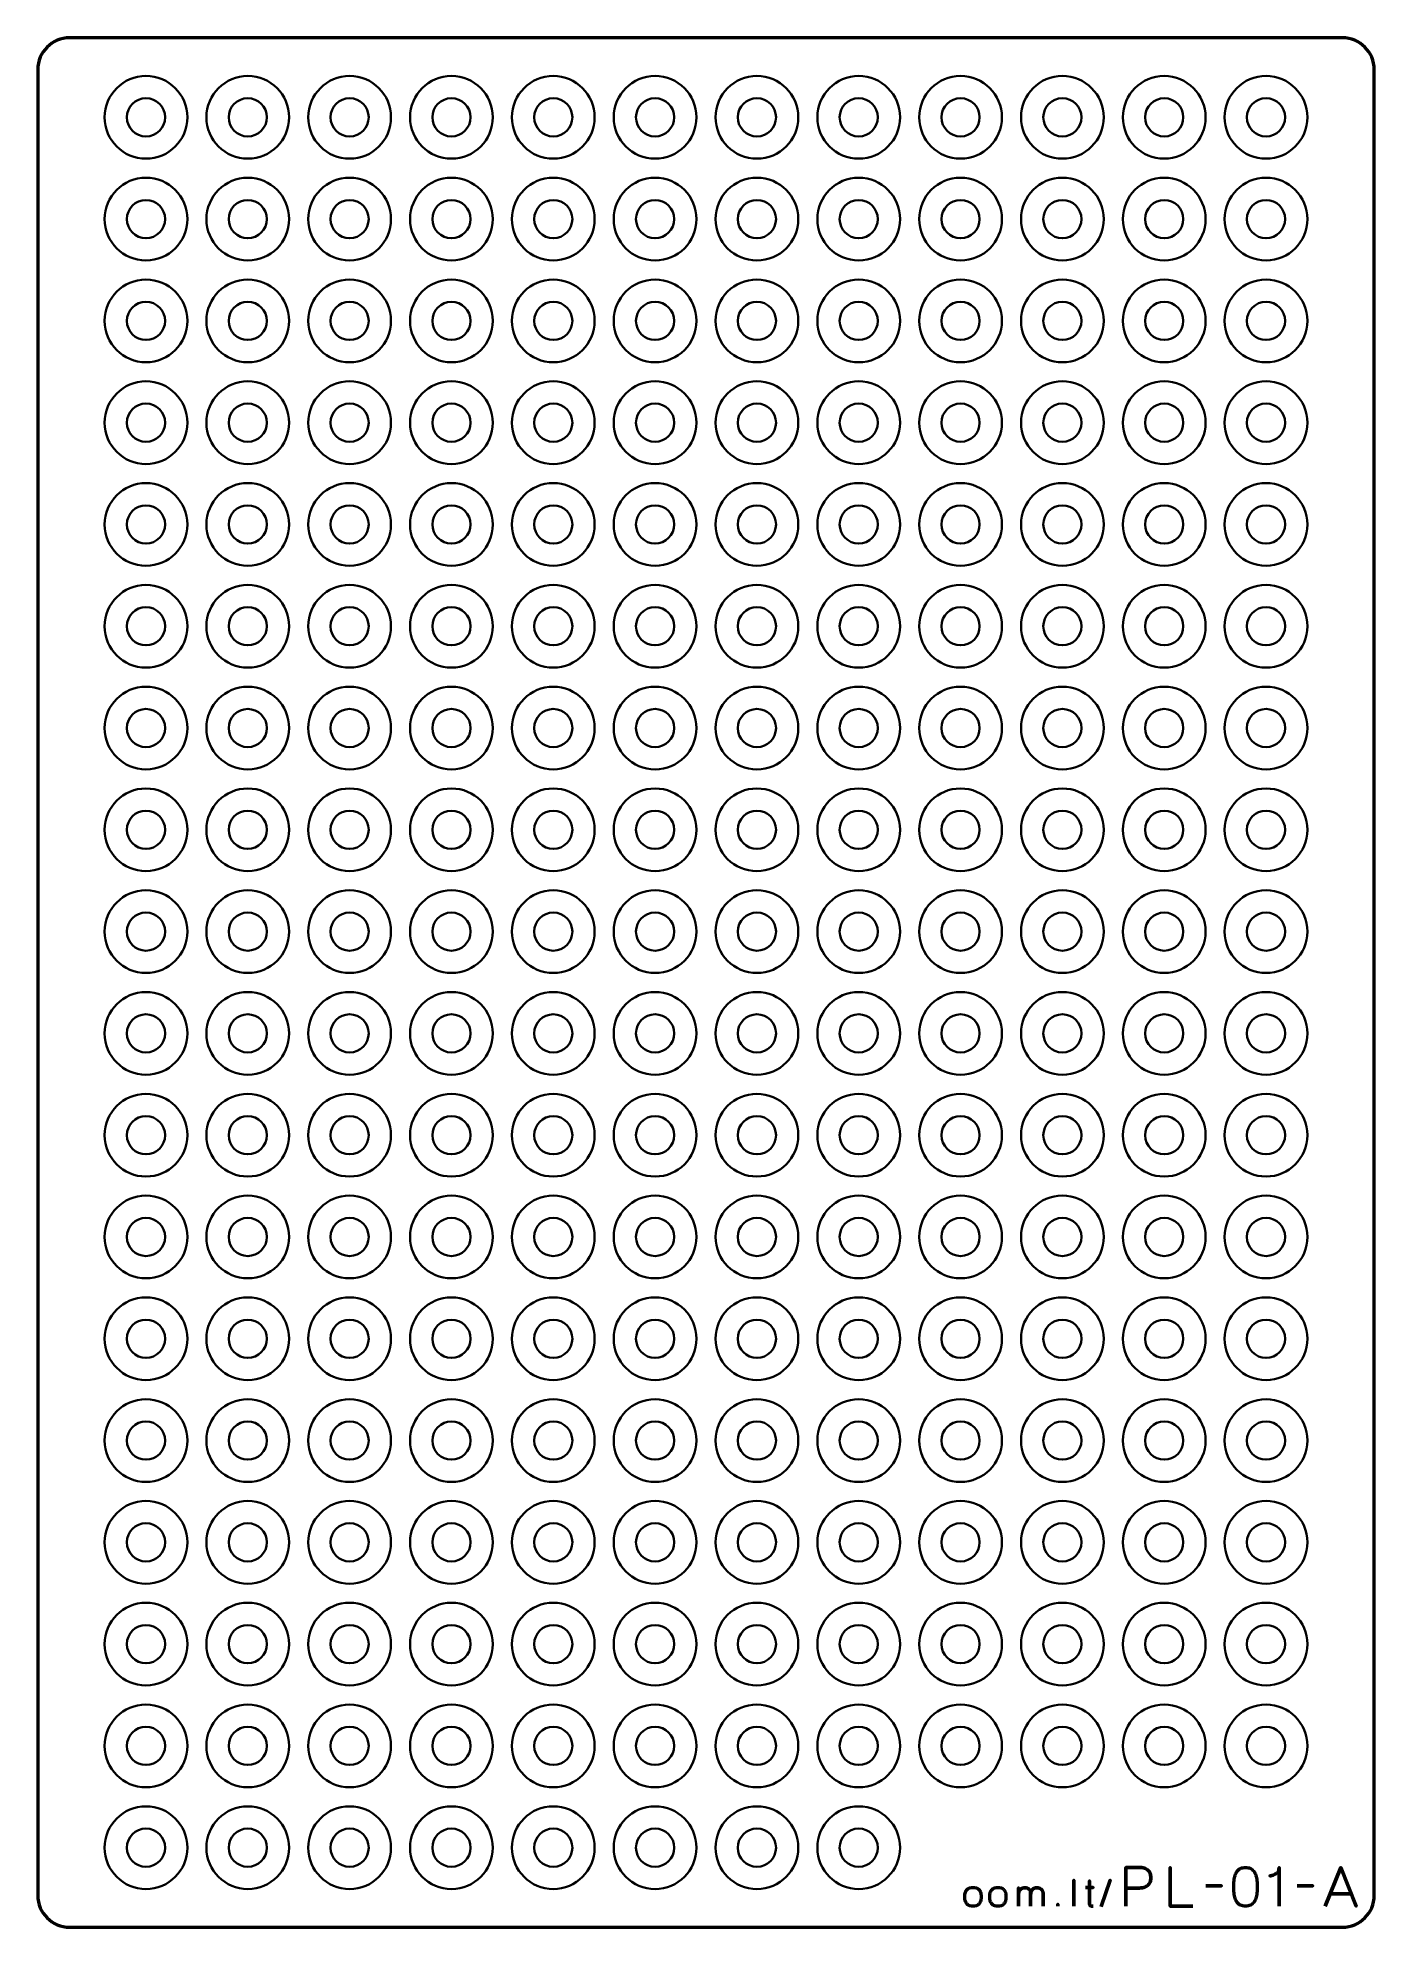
# Model space of a CAD drawing. Header units: centimetres. Extents: x -21 to 0, y -29.7 to 0.
import ezdxf

# ---------------------------------------------------------------- set-up
doc = ezdxf.new("R2010")
doc.units = ezdxf.units.CM
doc.header["$MEASUREMENT"] = 0
doc.layers.add('Layer 1', color=7, linetype='Continuous')

msp = doc.modelspace()

# ---------------------------------------------------------------- linework, layer by layer
at = {"layer": 'Layer 1', "color": 114, "lineweight": 35}
for centre in [(-19.3, -1.25), (-17.7, -1.25), (-16.1, -1.25), (-14.5, -1.25), (-12.9, -1.25), (-11.3, -1.25), (-9.7, -1.25), (-8.1, -1.25), (-6.5, -1.25), (-4.9, -1.25), (-3.3, -1.25), (-1.7, -1.25), (-19.3, -2.85), (-17.7, -2.85), (-16.1, -2.85), (-14.5, -2.85), (-12.9, -2.85), (-11.3, -2.85), (-9.7, -2.85), (-8.1, -2.85), (-6.5, -2.85), (-4.9, -2.85), (-3.3, -2.85), (-1.7, -2.85), (-19.3, -4.45), (-17.7, -4.45), (-16.1, -4.45), (-14.5, -4.45), (-12.9, -4.45), (-11.3, -4.45), (-9.7, -4.45), (-8.1, -4.45), (-6.5, -4.45), (-4.9, -4.45), (-3.3, -4.45), (-1.7, -4.45), (-19.3, -6.05), (-17.7, -6.05), (-16.1, -6.05), (-14.5, -6.05), (-12.9, -6.05), (-11.3, -6.05), (-9.7, -6.05), (-8.1, -6.05), (-6.5, -6.05), (-4.9, -6.05), (-3.3, -6.05), (-1.7, -6.05), (-19.3, -7.65), (-17.7, -7.65), (-16.1, -7.65), (-14.5, -7.65), (-12.9, -7.65), (-11.3, -7.65), (-9.7, -7.65), (-8.1, -7.65), (-6.5, -7.65), (-4.9, -7.65), (-3.3, -7.65), (-1.7, -7.65), (-19.3, -9.25), (-17.7, -9.25), (-16.1, -9.25), (-14.5, -9.25), (-12.9, -9.25), (-11.3, -9.25), (-9.7, -9.25), (-8.1, -9.25), (-6.5, -9.25), (-4.9, -9.25), (-3.3, -9.25), (-1.7, -9.25), (-19.3, -10.85), (-17.7, -10.85), (-16.1, -10.85), (-14.5, -10.85), (-12.9, -10.85), (-11.3, -10.85), (-9.7, -10.85), (-8.1, -10.85), (-6.5, -10.85), (-4.9, -10.85), (-3.3, -10.85), (-1.7, -10.85), (-19.3, -12.45), (-17.7, -12.45), (-16.1, -12.45), (-14.5, -12.45), (-12.9, -12.45), (-11.3, -12.45), (-9.7, -12.45), (-8.1, -12.45), (-6.5, -12.45), (-4.9, -12.45), (-3.3, -12.45), (-1.7, -12.45), (-19.3, -14.05), (-17.7, -14.05), (-16.1, -14.05), (-14.5, -14.05), (-12.9, -14.05), (-11.3, -14.05), (-9.7, -14.05), (-8.1, -14.05), (-6.5, -14.05), (-4.9, -14.05), (-3.3, -14.05), (-1.7, -14.05), (-19.3, -15.65), (-17.7, -15.65), (-16.1, -15.65), (-14.5, -15.65), (-12.9, -15.65), (-11.3, -15.65), (-9.7, -15.65), (-8.1, -15.65), (-6.5, -15.65), (-4.9, -15.65), (-3.3, -15.65), (-1.7, -15.65), (-19.3, -17.25), (-17.7, -17.25), (-16.1, -17.25), (-14.5, -17.25), (-12.9, -17.25), (-11.3, -17.25), (-9.7, -17.25), (-8.1, -17.25), (-6.5, -17.25), (-4.9, -17.25), (-3.3, -17.25), (-1.7, -17.25), (-19.3, -18.85), (-17.7, -18.85), (-16.1, -18.85), (-14.5, -18.85), (-12.9, -18.85), (-11.3, -18.85), (-9.7, -18.85), (-8.1, -18.85), (-6.5, -18.85), (-4.9, -18.85), (-3.3, -18.85), (-1.7, -18.85), (-19.3, -20.45), (-17.7, -20.45), (-16.1, -20.45), (-14.5, -20.45), (-12.9, -20.45), (-11.3, -20.45), (-9.7, -20.45), (-8.1, -20.45), (-6.5, -20.45), (-4.9, -20.45), (-3.3, -20.45), (-1.7, -20.45), (-19.3, -22.05), (-17.7, -22.05), (-16.1, -22.05), (-14.5, -22.05), (-12.9, -22.05), (-11.3, -22.05), (-9.7, -22.05), (-8.1, -22.05), (-6.5, -22.05), (-4.9, -22.05), (-3.3, -22.05), (-1.7, -22.05), (-19.3, -23.65), (-17.7, -23.65), (-16.1, -23.65), (-14.5, -23.65), (-12.9, -23.65), (-11.3, -23.65), (-9.7, -23.65), (-8.1, -23.65), (-6.5, -23.65), (-4.9, -23.65), (-3.3, -23.65), (-1.7, -23.65), (-19.3, -25.25), (-17.7, -25.25), (-16.1, -25.25), (-14.5, -25.25), (-12.9, -25.25), (-11.3, -25.25), (-9.7, -25.25), (-8.1, -25.25), (-6.5, -25.25), (-4.9, -25.25), (-3.3, -25.25), (-1.7, -25.25), (-19.3, -26.85), (-17.7, -26.85), (-16.1, -26.85), (-14.5, -26.85), (-12.9, -26.85), (-11.3, -26.85), (-9.7, -26.85), (-8.1, -26.85), (-6.5, -26.85), (-4.9, -26.85), (-3.3, -26.85), (-1.7, -26.85), (-19.3, -28.45), (-17.7, -28.45), (-16.1, -28.45), (-14.5, -28.45), (-12.9, -28.45), (-11.3, -28.45), (-9.7, -28.45), (-8.1, -28.45)]:
    msp.add_ellipse(centre, major_axis=(0, 0.65), ratio=1, dxfattribs=at)
at = {"layer": 'Layer 1', "color": 250, "lineweight": 35}
for centre in [(-19.3, -1.25), (-17.7, -1.25), (-16.1, -1.25), (-14.5, -1.25), (-12.9, -1.25), (-11.3, -1.25), (-9.7, -1.25), (-8.1, -1.25), (-6.5, -1.25), (-4.9, -1.25), (-3.3, -1.25), (-1.7, -1.25), (-19.3, -2.85), (-17.7, -2.85), (-16.1, -2.85), (-14.5, -2.85), (-12.9, -2.85), (-11.3, -2.85), (-9.7, -2.85), (-8.1, -2.85), (-6.5, -2.85), (-4.9, -2.85), (-3.3, -2.85), (-1.7, -2.85), (-19.3, -4.45), (-17.7, -4.45), (-16.1, -4.45), (-14.5, -4.45), (-12.9, -4.45), (-11.3, -4.45), (-9.7, -4.45), (-8.1, -4.45), (-6.5, -4.45), (-4.9, -4.45), (-3.3, -4.45), (-1.7, -4.45), (-19.3, -6.05), (-17.7, -6.05), (-16.1, -6.05), (-14.5, -6.05), (-12.9, -6.05), (-11.3, -6.05), (-9.7, -6.05), (-8.1, -6.05), (-6.5, -6.05), (-4.9, -6.05), (-3.3, -6.05), (-1.7, -6.05), (-19.3, -7.65), (-17.7, -7.65), (-16.1, -7.65), (-14.5, -7.65), (-12.9, -7.65), (-11.3, -7.65), (-9.7, -7.65), (-8.1, -7.65), (-6.5, -7.65), (-4.9, -7.65), (-3.3, -7.65), (-1.7, -7.65), (-19.3, -9.25), (-17.7, -9.25), (-16.1, -9.25), (-14.5, -9.25), (-12.9, -9.25), (-11.3, -9.25), (-9.7, -9.25), (-8.1, -9.25), (-6.5, -9.25), (-4.9, -9.25), (-3.3, -9.25), (-1.7, -9.25), (-19.3, -10.85), (-17.7, -10.85), (-16.1, -10.85), (-14.5, -10.85), (-12.9, -10.85), (-11.3, -10.85), (-9.7, -10.85), (-8.1, -10.85), (-6.5, -10.85), (-4.9, -10.85), (-3.3, -10.85), (-1.7, -10.85), (-19.3, -12.45), (-17.7, -12.45), (-16.1, -12.45), (-14.5, -12.45), (-12.9, -12.45), (-11.3, -12.45), (-9.7, -12.45), (-8.1, -12.45), (-6.5, -12.45), (-4.9, -12.45), (-3.3, -12.45), (-1.7, -12.45), (-19.3, -14.05), (-17.7, -14.05), (-16.1, -14.05), (-14.5, -14.05), (-12.9, -14.05), (-11.3, -14.05), (-9.7, -14.05), (-8.1, -14.05), (-6.5, -14.05), (-4.9, -14.05), (-3.3, -14.05), (-1.7, -14.05), (-19.3, -15.65), (-17.7, -15.65), (-16.1, -15.65), (-14.5, -15.65), (-12.9, -15.65), (-11.3, -15.65), (-9.7, -15.65), (-8.1, -15.65), (-6.5, -15.65), (-4.9, -15.65), (-3.3, -15.65), (-1.7, -15.65), (-19.3, -17.25), (-17.7, -17.25), (-16.1, -17.25), (-14.5, -17.25), (-12.9, -17.25), (-11.3, -17.25), (-9.7, -17.25), (-8.1, -17.25), (-6.5, -17.25), (-4.9, -17.25), (-3.3, -17.25), (-1.7, -17.25), (-19.3, -18.85), (-17.7, -18.85), (-16.1, -18.85), (-14.5, -18.85), (-12.9, -18.85), (-11.3, -18.85), (-9.7, -18.85), (-8.1, -18.85), (-6.5, -18.85), (-4.9, -18.85), (-3.3, -18.85), (-1.7, -18.85), (-19.3, -20.45), (-17.7, -20.45), (-16.1, -20.45), (-14.5, -20.45), (-12.9, -20.45), (-11.3, -20.45), (-9.7, -20.45), (-8.1, -20.45), (-6.5, -20.45), (-4.9, -20.45), (-3.3, -20.45), (-1.7, -20.45), (-19.3, -22.05), (-17.7, -22.05), (-16.1, -22.05), (-14.5, -22.05), (-12.9, -22.05), (-11.3, -22.05), (-9.7, -22.05), (-8.1, -22.05), (-6.5, -22.05), (-4.9, -22.05), (-3.3, -22.05), (-1.7, -22.05), (-19.3, -23.65), (-17.7, -23.65), (-16.1, -23.65), (-14.5, -23.65), (-12.9, -23.65), (-11.3, -23.65), (-9.7, -23.65), (-8.1, -23.65), (-6.5, -23.65), (-4.9, -23.65), (-3.3, -23.65), (-1.7, -23.65), (-19.3, -25.25), (-17.7, -25.25), (-16.1, -25.25), (-14.5, -25.25), (-12.9, -25.25), (-11.3, -25.25), (-9.7, -25.25), (-8.1, -25.25), (-6.5, -25.25), (-4.9, -25.25), (-3.3, -25.25), (-1.7, -25.25), (-19.3, -26.85), (-17.7, -26.85), (-16.1, -26.85), (-14.5, -26.85), (-12.9, -26.85), (-11.3, -26.85), (-9.7, -26.85), (-8.1, -26.85), (-6.5, -26.85), (-4.9, -26.85), (-3.3, -26.85), (-1.7, -26.85), (-19.3, -28.45), (-17.7, -28.45), (-16.1, -28.45), (-14.5, -28.45), (-12.9, -28.45), (-11.3, -28.45), (-9.7, -28.45), (-8.1, -28.45)]:
    msp.add_ellipse(centre, major_axis=(0, 0.3), ratio=1, dxfattribs=at)
at = {"layer": 'Layer 1', "color": 22, "lineweight": 53}
msp.add_open_spline([(-21.00003, -29.19997), (-21.00003, -29.19997), (-21.00003, -0.49991), (-21.00003, -0.49991), (-21.00003, -0.49991), (-21.00003, -0.22294), (-20.77694, 0.00005), (-20.49994, 0.00005), (-20.49994, 0.00005), (-20.49994, 0.00005), (-0.50008, 0.00005), (-0.50008, 0.00005), (-0.50008, 0.00005), (-0.22294, 0.00005), (0.00002, -0.22294), (0.00002, -0.49991), (0.00002, -0.49991), (0.00002, -0.49991), (0.00002, -29.19997), (0.00002, -29.19997), (0.00002, -29.19997), (0.00002, -29.47697), (-0.22294, -29.70006), (-0.50008, -29.70006), (-0.50008, -29.70006), (-0.50008, -29.70006), (-20.49994, -29.70006), (-20.49994, -29.70006), (-20.49994, -29.70006), (-20.77694, -29.70006), (-21.00003, -29.47697), (-21.00003, -29.19997)], degree=3, knots=[0, 0, 0, 0, 0.125, 0.125, 0.125, 0.125, 0.25, 0.25, 0.25, 0.25, 0.375, 0.375, 0.375, 0.375, 0.5, 0.5, 0.5, 0.5, 0.625, 0.625, 0.625, 0.625, 0.75, 0.75, 0.75, 0.75, 0.875, 0.875, 0.875, 0.875, 1, 1, 1, 1], dxfattribs=at)
at = {"layer": 'Layer 1', "color": 30, "lineweight": 53}
for points, knots in [([(-3.90074, -29.36994), (-3.90074, -29.36994), (-3.90074, -28.75949), (-3.90074, -28.75949), (-3.90074, -28.75949), (-3.90074, -28.75949), (-3.70601, -28.75949), (-3.70601, -28.75949), (-3.70601, -28.75949), (-3.66706, -28.75963), (-3.63503, -28.76401), (-3.60977, -28.77247), (-3.60977, -28.77247), (-3.58465, -28.7808), (-3.56489, -28.79237), (-3.55064, -28.80705), (-3.55064, -28.80705), (-3.53639, -28.82158), (-3.52623, -28.83823), (-3.52002, -28.857), (-3.52002, -28.857), (-3.51395, -28.87577), (-3.51042, -28.89538), (-3.50958, -28.91612), (-3.50958, -28.91612), (-3.50859, -28.93687), (-3.51099, -28.95719), (-3.51663, -28.97694), (-3.51663, -28.97694), (-3.52242, -28.9967), (-3.53216, -29.01462), (-3.54613, -29.03071), (-3.54613, -29.03071), (-3.55995, -29.04679), (-3.57872, -29.05964), (-3.60229, -29.06909), (-3.60229, -29.06909), (-3.62585, -29.07869), (-3.65506, -29.08348), (-3.68992, -29.08377), (-3.68992, -29.08377), (-3.68992, -29.08377), (-3.90074, -29.08377), (-3.90074, -29.08377), (-3.90074, -29.08377), (-3.90074, -29.08377), (-3.68992, -29.08377), (-3.68992, -29.08377), (-3.68992, -29.08377), (-3.65577, -29.08348), (-3.62684, -29.07869), (-3.60342, -29.06909), (-3.60342, -29.06909), (-3.57985, -29.05964), (-3.56108, -29.04679), (-3.54697, -29.03071), (-3.54697, -29.03071), (-3.533, -29.01462), (-3.52298, -28.9967), (-3.51706, -28.97694), (-3.51706, -28.97694), (-3.51113, -28.95719), (-3.50859, -28.93687), (-3.50958, -28.91612), (-3.50958, -28.91612), (-3.51042, -28.89538), (-3.51395, -28.87577), (-3.5203, -28.857), (-3.5203, -28.857), (-3.52651, -28.83823), (-3.53695, -28.82158), (-3.55121, -28.80705), (-3.55121, -28.80705), (-3.5656, -28.79237), (-3.58535, -28.7808), (-3.61047, -28.77247), (-3.61047, -28.77247), (-3.63573, -28.76401), (-3.66748, -28.75963), (-3.70601, -28.75949), (-3.70601, -28.75949), (-3.70601, -28.75949), (-3.90074, -28.75949), (-3.90074, -28.75949), (-3.90074, -28.75949), (-3.90074, -28.75949), (-3.90074, -29.36994), (-3.90074, -29.36994)], [0, 0, 0, 0, 0.04545455, 0.04545455, 0.04545455, 0.04545455, 0.09090909, 0.09090909, 0.09090909, 0.09090909, 0.13636364, 0.13636364, 0.13636364, 0.13636364, 0.18181818, 0.18181818, 0.18181818, 0.18181818, 0.22727273, 0.22727273, 0.22727273, 0.22727273, 0.27272727, 0.27272727, 0.27272727, 0.27272727, 0.31818182, 0.31818182, 0.31818182, 0.31818182, 0.36363636, 0.36363636, 0.36363636, 0.36363636, 0.40909091, 0.40909091, 0.40909091, 0.40909091, 0.45454545, 0.45454545, 0.45454545, 0.45454545, 0.5, 0.5, 0.5, 0.5, 0.54545455, 0.54545455, 0.54545455, 0.54545455, 0.59090909, 0.59090909, 0.59090909, 0.59090909, 0.63636364, 0.63636364, 0.63636364, 0.63636364, 0.68181818, 0.68181818, 0.68181818, 0.68181818, 0.72727273, 0.72727273, 0.72727273, 0.72727273, 0.77272727, 0.77272727, 0.77272727, 0.77272727, 0.81818182, 0.81818182, 0.81818182, 0.81818182, 0.86363636, 0.86363636, 0.86363636, 0.86363636, 0.90909091, 0.90909091, 0.90909091, 0.90909091, 0.95454545, 0.95454545, 0.95454545, 0.95454545, 1, 1, 1, 1]), ([(-2.85171, -29.36994), (-2.85171, -29.36994), (-3.20816, -29.36994), (-3.20816, -29.36994), (-3.20816, -29.36994), (-3.20816, -29.36994), (-3.20816, -28.75949), (-3.20816, -28.75949), (-3.20816, -28.75949), (-3.20816, -28.75949), (-3.20816, -29.36994), (-3.20816, -29.36994), (-3.20816, -29.36994), (-3.20816, -29.36994), (-2.85171, -29.36994), (-2.85171, -29.36994)], [0, 0, 0, 0, 0.25, 0.25, 0.25, 0.25, 0.5, 0.5, 0.5, 0.5, 0.75, 0.75, 0.75, 0.75, 1, 1, 1, 1]), ([(-2.02282, -29.36994), (-1.99318, -29.3698), (-1.96764, -29.36458), (-1.94633, -29.35442), (-1.94633, -29.35442), (-1.92517, -29.34426), (-1.90753, -29.32972), (-1.89342, -29.31124), (-1.89342, -29.31124), (-1.87945, -29.29261), (-1.86844, -29.2706), (-1.86025, -29.2452), (-1.86025, -29.2452), (-1.85221, -29.2198), (-1.84643, -29.192), (-1.84318, -29.16152), (-1.84318, -29.16152), (-1.83979, -29.13104), (-1.8381, -29.09901), (-1.83824, -29.06514), (-1.83824, -29.06514), (-1.8381, -29.03141), (-1.83979, -28.99938), (-1.84318, -28.96904), (-1.84318, -28.96904), (-1.84643, -28.9387), (-1.85221, -28.91076), (-1.86025, -28.88536), (-1.86025, -28.88536), (-1.86844, -28.8601), (-1.87945, -28.83809), (-1.89342, -28.81932), (-1.89342, -28.81932), (-1.90753, -28.8007), (-1.92517, -28.78616), (-1.94633, -28.776), (-1.94633, -28.776), (-1.96764, -28.7657), (-1.99318, -28.76048), (-2.02282, -28.76034), (-2.02282, -28.76034), (-2.05245, -28.76048), (-2.07799, -28.7657), (-2.0993, -28.776), (-2.0993, -28.776), (-2.12046, -28.78616), (-2.1381, -28.8007), (-2.15221, -28.81932), (-2.15221, -28.81932), (-2.16619, -28.83809), (-2.17719, -28.8601), (-2.18538, -28.88536), (-2.18538, -28.88536), (-2.19342, -28.91076), (-2.19921, -28.9387), (-2.20245, -28.96904), (-2.20245, -28.96904), (-2.20584, -28.99938), (-2.20753, -29.03141), (-2.20739, -29.06514), (-2.20739, -29.06514), (-2.20753, -29.09901), (-2.20584, -29.13104), (-2.20245, -29.16152), (-2.20245, -29.16152), (-2.19921, -29.192), (-2.19342, -29.2198), (-2.18538, -29.2452), (-2.18538, -29.2452), (-2.17719, -29.2706), (-2.16619, -29.29261), (-2.15221, -29.31124), (-2.15221, -29.31124), (-2.1381, -29.32972), (-2.12046, -29.34426), (-2.0993, -29.35442), (-2.0993, -29.35442), (-2.07799, -29.36458), (-2.05245, -29.3698), (-2.02282, -29.36994)], [0, 0, 0, 0, 0.05, 0.05, 0.05, 0.05, 0.1, 0.1, 0.1, 0.1, 0.15, 0.15, 0.15, 0.15, 0.2, 0.2, 0.2, 0.2, 0.25, 0.25, 0.25, 0.25, 0.3, 0.3, 0.3, 0.3, 0.35, 0.35, 0.35, 0.35, 0.4, 0.4, 0.4, 0.4, 0.45, 0.45, 0.45, 0.45, 0.5, 0.5, 0.5, 0.5, 0.55, 0.55, 0.55, 0.55, 0.6, 0.6, 0.6, 0.6, 0.65, 0.65, 0.65, 0.65, 0.7, 0.7, 0.7, 0.7, 0.75, 0.75, 0.75, 0.75, 0.8, 0.8, 0.8, 0.8, 0.85, 0.85, 0.85, 0.85, 0.9, 0.9, 0.9, 0.9, 0.95, 0.95, 0.95, 0.95, 1, 1, 1, 1]), ([(-2.02282, -29.36994), (-1.99318, -29.3698), (-1.96764, -29.36458), (-1.94633, -29.35442), (-1.94633, -29.35442), (-1.92517, -29.34426), (-1.90753, -29.32972), (-1.89342, -29.31124), (-1.89342, -29.31124), (-1.87945, -29.29261), (-1.86844, -29.2706), (-1.86025, -29.2452), (-1.86025, -29.2452), (-1.85221, -29.2198), (-1.84643, -29.192), (-1.84318, -29.16152), (-1.84318, -29.16152), (-1.83979, -29.13104), (-1.8381, -29.09901), (-1.83824, -29.06514), (-1.83824, -29.06514), (-1.8381, -29.03141), (-1.83979, -28.99938), (-1.84318, -28.96904), (-1.84318, -28.96904), (-1.84643, -28.9387), (-1.85221, -28.91076), (-1.86025, -28.88536), (-1.86025, -28.88536), (-1.86844, -28.8601), (-1.87945, -28.83809), (-1.89342, -28.81932), (-1.89342, -28.81932), (-1.90753, -28.8007), (-1.92517, -28.78616), (-1.94633, -28.776), (-1.94633, -28.776), (-1.96764, -28.7657), (-1.99318, -28.76048), (-2.02282, -28.76034), (-2.02282, -28.76034), (-2.05245, -28.76048), (-2.07799, -28.7657), (-2.0993, -28.776), (-2.0993, -28.776), (-2.12046, -28.78616), (-2.1381, -28.8007), (-2.15221, -28.81932), (-2.15221, -28.81932), (-2.16619, -28.83809), (-2.17719, -28.8601), (-2.18538, -28.88536), (-2.18538, -28.88536), (-2.19342, -28.91076), (-2.19921, -28.9387), (-2.20245, -28.96904), (-2.20245, -28.96904), (-2.20584, -28.99938), (-2.20753, -29.03141), (-2.20739, -29.06514), (-2.20739, -29.06514), (-2.20753, -29.09901), (-2.20584, -29.13104), (-2.20245, -29.16152), (-2.20245, -29.16152), (-2.19921, -29.192), (-2.19342, -29.2198), (-2.18538, -29.2452), (-2.18538, -29.2452), (-2.17719, -29.2706), (-2.16619, -29.29261), (-2.15221, -29.31124), (-2.15221, -29.31124), (-2.1381, -29.32972), (-2.12046, -29.34426), (-2.0993, -29.35442), (-2.0993, -29.35442), (-2.07799, -29.36458), (-2.05245, -29.3698), (-2.02282, -29.36994)], [0, 0, 0, 0, 0.05, 0.05, 0.05, 0.05, 0.1, 0.1, 0.1, 0.1, 0.15, 0.15, 0.15, 0.15, 0.2, 0.2, 0.2, 0.2, 0.25, 0.25, 0.25, 0.25, 0.3, 0.3, 0.3, 0.3, 0.35, 0.35, 0.35, 0.35, 0.4, 0.4, 0.4, 0.4, 0.45, 0.45, 0.45, 0.45, 0.5, 0.5, 0.5, 0.5, 0.55, 0.55, 0.55, 0.55, 0.6, 0.6, 0.6, 0.6, 0.65, 0.65, 0.65, 0.65, 0.7, 0.7, 0.7, 0.7, 0.75, 0.75, 0.75, 0.75, 0.8, 0.8, 0.8, 0.8, 0.85, 0.85, 0.85, 0.85, 0.9, 0.9, 0.9, 0.9, 0.95, 0.95, 0.95, 0.95, 1, 1, 1, 1]), ([(-1.49365, -29.36994), (-1.49365, -29.36994), (-1.49365, -28.75949), (-1.49365, -28.75949), (-1.49365, -28.75949), (-1.49379, -28.78023), (-1.49746, -28.79801), (-1.50451, -28.81283), (-1.50451, -28.81283), (-1.51143, -28.82779), (-1.5206, -28.84007), (-1.53189, -28.84994), (-1.53189, -28.84994), (-1.54318, -28.85982), (-1.55531, -28.86772), (-1.56829, -28.87365), (-1.56829, -28.87365), (-1.58128, -28.87944), (-1.59384, -28.88381), (-1.60597, -28.88649), (-1.60597, -28.88649), (-1.61825, -28.88931), (-1.62869, -28.89101), (-1.63758, -28.89157), (-1.63758, -28.89157), (-1.62869, -28.89101), (-1.61825, -28.88931), (-1.60597, -28.88649), (-1.60597, -28.88649), (-1.59384, -28.88381), (-1.58128, -28.87944), (-1.56829, -28.87365), (-1.56829, -28.87365), (-1.55531, -28.86772), (-1.54318, -28.85982), (-1.53189, -28.84994), (-1.53189, -28.84994), (-1.5206, -28.84007), (-1.51143, -28.82779), (-1.50451, -28.81283), (-1.50451, -28.81283), (-1.49746, -28.79801), (-1.49379, -28.78023), (-1.49365, -28.75949), (-1.49365, -28.75949), (-1.49365, -28.75949), (-1.49365, -29.36994), (-1.49365, -29.36994)], [0, 0, 0, 0, 0.08333333, 0.08333333, 0.08333333, 0.08333333, 0.16666667, 0.16666667, 0.16666667, 0.16666667, 0.25, 0.25, 0.25, 0.25, 0.33333333, 0.33333333, 0.33333333, 0.33333333, 0.41666667, 0.41666667, 0.41666667, 0.41666667, 0.5, 0.5, 0.5, 0.5, 0.58333333, 0.58333333, 0.58333333, 0.58333333, 0.66666667, 0.66666667, 0.66666667, 0.66666667, 0.75, 0.75, 0.75, 0.75, 0.83333333, 0.83333333, 0.83333333, 0.83333333, 0.91666667, 0.91666667, 0.91666667, 0.91666667, 1, 1, 1, 1]), ([(-0.76889, -29.36994), (-0.76889, -29.36994), (-0.52674, -28.75949), (-0.52674, -28.75949), (-0.52674, -28.75949), (-0.52674, -28.75949), (-0.28375, -29.36994), (-0.28375, -29.36994), (-0.28375, -29.36994), (-0.28375, -29.36994), (-0.52674, -28.75949), (-0.52674, -28.75949), (-0.52674, -28.75949), (-0.52674, -28.75949), (-0.76889, -29.36994), (-0.76889, -29.36994)], [0, 0, 0, 0, 0.25, 0.25, 0.25, 0.25, 0.5, 0.5, 0.5, 0.5, 0.75, 0.75, 0.75, 0.75, 1, 1, 1, 1]), ([(-6.3047, -29.36994), (-6.28692, -29.37003), (-6.27037, -29.36778), (-6.25494, -29.36298), (-6.25494, -29.36298), (-6.23951, -29.35818), (-6.22587, -29.35018), (-6.2142, -29.33899), (-6.2142, -29.33899), (-6.20244, -29.3278), (-6.19332, -29.31265), (-6.18664, -29.29346), (-6.18664, -29.29346), (-6.18006, -29.27436), (-6.17667, -29.25056), (-6.17657, -29.22206), (-6.17657, -29.22206), (-6.17667, -29.19365), (-6.18006, -29.16994), (-6.18664, -29.15094), (-6.18664, -29.15094), (-6.19332, -29.13193), (-6.20244, -29.11679), (-6.2142, -29.10559), (-6.2142, -29.10559), (-6.22587, -29.09449), (-6.23951, -29.0865), (-6.25494, -29.0817), (-6.25494, -29.0817), (-6.27037, -29.0769), (-6.28692, -29.07464), (-6.3047, -29.07474), (-6.3047, -29.07474), (-6.32229, -29.07464), (-6.33885, -29.0769), (-6.35428, -29.0817), (-6.35428, -29.0817), (-6.36971, -29.0865), (-6.38325, -29.09449), (-6.39501, -29.10559), (-6.39501, -29.10559), (-6.40677, -29.11679), (-6.41599, -29.13193), (-6.42267, -29.15094), (-6.42267, -29.15094), (-6.42935, -29.16994), (-6.43274, -29.19365), (-6.43283, -29.22206), (-6.43283, -29.22206), (-6.43274, -29.25056), (-6.42935, -29.27436), (-6.42267, -29.29346), (-6.42267, -29.29346), (-6.41599, -29.31265), (-6.40677, -29.3278), (-6.39501, -29.33899), (-6.39501, -29.33899), (-6.38325, -29.35018), (-6.36971, -29.35818), (-6.35428, -29.36298), (-6.35428, -29.36298), (-6.33885, -29.36778), (-6.32229, -29.37003), (-6.3047, -29.36994)], [0, 0, 0, 0, 0.0625, 0.0625, 0.0625, 0.0625, 0.125, 0.125, 0.125, 0.125, 0.1875, 0.1875, 0.1875, 0.1875, 0.25, 0.25, 0.25, 0.25, 0.3125, 0.3125, 0.3125, 0.3125, 0.375, 0.375, 0.375, 0.375, 0.4375, 0.4375, 0.4375, 0.4375, 0.5, 0.5, 0.5, 0.5, 0.5625, 0.5625, 0.5625, 0.5625, 0.625, 0.625, 0.625, 0.625, 0.6875, 0.6875, 0.6875, 0.6875, 0.75, 0.75, 0.75, 0.75, 0.8125, 0.8125, 0.8125, 0.8125, 0.875, 0.875, 0.875, 0.875, 0.9375, 0.9375, 0.9375, 0.9375, 1, 1, 1, 1]), ([(-6.3047, -29.36994), (-6.28692, -29.37003), (-6.27037, -29.36778), (-6.25494, -29.36298), (-6.25494, -29.36298), (-6.23951, -29.35818), (-6.22587, -29.35018), (-6.2142, -29.33899), (-6.2142, -29.33899), (-6.20244, -29.3278), (-6.19332, -29.31265), (-6.18664, -29.29346), (-6.18664, -29.29346), (-6.18006, -29.27436), (-6.17667, -29.25056), (-6.17657, -29.22206), (-6.17657, -29.22206), (-6.17667, -29.19365), (-6.18006, -29.16994), (-6.18664, -29.15094), (-6.18664, -29.15094), (-6.19332, -29.13193), (-6.20244, -29.11679), (-6.2142, -29.10559), (-6.2142, -29.10559), (-6.22587, -29.09449), (-6.23951, -29.0865), (-6.25494, -29.0817), (-6.25494, -29.0817), (-6.27037, -29.0769), (-6.28692, -29.07464), (-6.3047, -29.07474), (-6.3047, -29.07474), (-6.32229, -29.07464), (-6.33885, -29.0769), (-6.35428, -29.0817), (-6.35428, -29.0817), (-6.36971, -29.0865), (-6.38325, -29.09449), (-6.39501, -29.10559), (-6.39501, -29.10559), (-6.40677, -29.11679), (-6.41599, -29.13193), (-6.42267, -29.15094), (-6.42267, -29.15094), (-6.42935, -29.16994), (-6.43274, -29.19365), (-6.43283, -29.22206), (-6.43283, -29.22206), (-6.43274, -29.25056), (-6.42935, -29.27436), (-6.42267, -29.29346), (-6.42267, -29.29346), (-6.41599, -29.31265), (-6.40677, -29.3278), (-6.39501, -29.33899), (-6.39501, -29.33899), (-6.38325, -29.35018), (-6.36971, -29.35818), (-6.35428, -29.36298), (-6.35428, -29.36298), (-6.33885, -29.36778), (-6.32229, -29.37003), (-6.3047, -29.36994)], [0, 0, 0, 0, 0.0625, 0.0625, 0.0625, 0.0625, 0.125, 0.125, 0.125, 0.125, 0.1875, 0.1875, 0.1875, 0.1875, 0.25, 0.25, 0.25, 0.25, 0.3125, 0.3125, 0.3125, 0.3125, 0.375, 0.375, 0.375, 0.375, 0.4375, 0.4375, 0.4375, 0.4375, 0.5, 0.5, 0.5, 0.5, 0.5625, 0.5625, 0.5625, 0.5625, 0.625, 0.625, 0.625, 0.625, 0.6875, 0.6875, 0.6875, 0.6875, 0.75, 0.75, 0.75, 0.75, 0.8125, 0.8125, 0.8125, 0.8125, 0.875, 0.875, 0.875, 0.875, 0.9375, 0.9375, 0.9375, 0.9375, 1, 1, 1, 1]), ([(-5.91411, -29.36994), (-5.89633, -29.37003), (-5.87978, -29.36778), (-5.86435, -29.36298), (-5.86435, -29.36298), (-5.84892, -29.35818), (-5.83528, -29.35018), (-5.82361, -29.33899), (-5.82361, -29.33899), (-5.81185, -29.3278), (-5.80273, -29.31265), (-5.79605, -29.29346), (-5.79605, -29.29346), (-5.78947, -29.27436), (-5.78608, -29.25056), (-5.78598, -29.22206), (-5.78598, -29.22206), (-5.78608, -29.19365), (-5.78947, -29.16994), (-5.79605, -29.15094), (-5.79605, -29.15094), (-5.80273, -29.13193), (-5.81185, -29.11679), (-5.82361, -29.10559), (-5.82361, -29.10559), (-5.83528, -29.09449), (-5.84892, -29.0865), (-5.86435, -29.0817), (-5.86435, -29.0817), (-5.87978, -29.0769), (-5.89633, -29.07464), (-5.91411, -29.07474), (-5.91411, -29.07474), (-5.9317, -29.07464), (-5.94826, -29.0769), (-5.96369, -29.0817), (-5.96369, -29.0817), (-5.97912, -29.0865), (-5.99266, -29.09449), (-6.00442, -29.10559), (-6.00442, -29.10559), (-6.01618, -29.11679), (-6.0254, -29.13193), (-6.03208, -29.15094), (-6.03208, -29.15094), (-6.03876, -29.16994), (-6.04215, -29.19365), (-6.04224, -29.22206), (-6.04224, -29.22206), (-6.04215, -29.25056), (-6.03876, -29.27436), (-6.03208, -29.29346), (-6.03208, -29.29346), (-6.0254, -29.31265), (-6.01618, -29.3278), (-6.00442, -29.33899), (-6.00442, -29.33899), (-5.99266, -29.35018), (-5.97912, -29.35818), (-5.96369, -29.36298), (-5.96369, -29.36298), (-5.94826, -29.36778), (-5.9317, -29.37003), (-5.91411, -29.36994)], [0, 0, 0, 0, 0.0625, 0.0625, 0.0625, 0.0625, 0.125, 0.125, 0.125, 0.125, 0.1875, 0.1875, 0.1875, 0.1875, 0.25, 0.25, 0.25, 0.25, 0.3125, 0.3125, 0.3125, 0.3125, 0.375, 0.375, 0.375, 0.375, 0.4375, 0.4375, 0.4375, 0.4375, 0.5, 0.5, 0.5, 0.5, 0.5625, 0.5625, 0.5625, 0.5625, 0.625, 0.625, 0.625, 0.625, 0.6875, 0.6875, 0.6875, 0.6875, 0.75, 0.75, 0.75, 0.75, 0.8125, 0.8125, 0.8125, 0.8125, 0.875, 0.875, 0.875, 0.875, 0.9375, 0.9375, 0.9375, 0.9375, 1, 1, 1, 1]), ([(-5.91411, -29.36994), (-5.89633, -29.37003), (-5.87978, -29.36778), (-5.86435, -29.36298), (-5.86435, -29.36298), (-5.84892, -29.35818), (-5.83528, -29.35018), (-5.82361, -29.33899), (-5.82361, -29.33899), (-5.81185, -29.3278), (-5.80273, -29.31265), (-5.79605, -29.29346), (-5.79605, -29.29346), (-5.78947, -29.27436), (-5.78608, -29.25056), (-5.78598, -29.22206), (-5.78598, -29.22206), (-5.78608, -29.19365), (-5.78947, -29.16994), (-5.79605, -29.15094), (-5.79605, -29.15094), (-5.80273, -29.13193), (-5.81185, -29.11679), (-5.82361, -29.10559), (-5.82361, -29.10559), (-5.83528, -29.09449), (-5.84892, -29.0865), (-5.86435, -29.0817), (-5.86435, -29.0817), (-5.87978, -29.0769), (-5.89633, -29.07464), (-5.91411, -29.07474), (-5.91411, -29.07474), (-5.9317, -29.07464), (-5.94826, -29.0769), (-5.96369, -29.0817), (-5.96369, -29.0817), (-5.97912, -29.0865), (-5.99266, -29.09449), (-6.00442, -29.10559), (-6.00442, -29.10559), (-6.01618, -29.11679), (-6.0254, -29.13193), (-6.03208, -29.15094), (-6.03208, -29.15094), (-6.03876, -29.16994), (-6.04215, -29.19365), (-6.04224, -29.22206), (-6.04224, -29.22206), (-6.04215, -29.25056), (-6.03876, -29.27436), (-6.03208, -29.29346), (-6.03208, -29.29346), (-6.0254, -29.31265), (-6.01618, -29.3278), (-6.00442, -29.33899), (-6.00442, -29.33899), (-5.99266, -29.35018), (-5.97912, -29.35818), (-5.96369, -29.36298), (-5.96369, -29.36298), (-5.94826, -29.36778), (-5.9317, -29.37003), (-5.91411, -29.36994)], [0, 0, 0, 0, 0.0625, 0.0625, 0.0625, 0.0625, 0.125, 0.125, 0.125, 0.125, 0.1875, 0.1875, 0.1875, 0.1875, 0.25, 0.25, 0.25, 0.25, 0.3125, 0.3125, 0.3125, 0.3125, 0.375, 0.375, 0.375, 0.375, 0.4375, 0.4375, 0.4375, 0.4375, 0.5, 0.5, 0.5, 0.5, 0.5625, 0.5625, 0.5625, 0.5625, 0.625, 0.625, 0.625, 0.625, 0.6875, 0.6875, 0.6875, 0.6875, 0.75, 0.75, 0.75, 0.75, 0.8125, 0.8125, 0.8125, 0.8125, 0.875, 0.875, 0.875, 0.875, 0.9375, 0.9375, 0.9375, 0.9375, 1, 1, 1, 1]), ([(-5.39822, -29.36994), (-5.39822, -29.36985), (-5.39822, -29.36712), (-5.39822, -29.36176), (-5.39822, -29.36176), (-5.39822, -29.35649), (-5.39822, -29.34924), (-5.39822, -29.34012), (-5.39822, -29.34012), (-5.39822, -29.3309), (-5.39822, -29.32055), (-5.39822, -29.30889), (-5.39822, -29.30889), (-5.39822, -29.29732), (-5.39822, -29.28518), (-5.39822, -29.27239), (-5.39822, -29.27239), (-5.39822, -29.25969), (-5.39822, -29.24717), (-5.39822, -29.23476), (-5.39822, -29.23476), (-5.39822, -29.22234), (-5.39822, -29.21067), (-5.39822, -29.19995), (-5.39822, -29.19995), (-5.39822, -29.18913), (-5.39822, -29.17991), (-5.39822, -29.1721), (-5.39822, -29.1721), (-5.39822, -29.16439), (-5.39822, -29.15884), (-5.39822, -29.15545), (-5.39822, -29.15545), (-5.39812, -29.15018), (-5.39897, -29.14426), (-5.40057, -29.13777), (-5.40057, -29.13777), (-5.40217, -29.13118), (-5.4049, -29.1246), (-5.40875, -29.11801), (-5.40875, -29.11801), (-5.41261, -29.11133), (-5.41797, -29.10522), (-5.42465, -29.09957), (-5.42465, -29.09957), (-5.43142, -29.09393), (-5.43989, -29.08941), (-5.45005, -29.08593), (-5.45005, -29.08593), (-5.46031, -29.08245), (-5.47253, -29.08057), (-5.48683, -29.08038), (-5.48683, -29.08038), (-5.50113, -29.08038), (-5.51393, -29.08236), (-5.52512, -29.08631), (-5.52512, -29.08631), (-5.53641, -29.09035), (-5.5461, -29.0959), (-5.55438, -29.10296), (-5.55438, -29.10296), (-5.56256, -29.11002), (-5.56943, -29.11811), (-5.57479, -29.12732), (-5.57479, -29.12732), (-5.58015, -29.13645), (-5.58411, -29.14614), (-5.58674, -29.15649), (-5.58674, -29.15649), (-5.58937, -29.16674), (-5.59069, -29.17718), (-5.59069, -29.18763), (-5.59069, -29.18763), (-5.59069, -29.17718), (-5.58937, -29.16674), (-5.58674, -29.15649), (-5.58674, -29.15649), (-5.58411, -29.14614), (-5.58015, -29.13645), (-5.57479, -29.12732), (-5.57479, -29.12732), (-5.56943, -29.11811), (-5.56256, -29.11002), (-5.55438, -29.10296), (-5.55438, -29.10296), (-5.5461, -29.0959), (-5.53641, -29.09035), (-5.52512, -29.08631), (-5.52512, -29.08631), (-5.51393, -29.08236), (-5.50113, -29.08038), (-5.48683, -29.08038), (-5.48683, -29.08038), (-5.47253, -29.08057), (-5.46031, -29.08245), (-5.45005, -29.08593), (-5.45005, -29.08593), (-5.43989, -29.08941), (-5.43142, -29.09393), (-5.42465, -29.09957), (-5.42465, -29.09957), (-5.41797, -29.10522), (-5.41261, -29.11133), (-5.40875, -29.11801), (-5.40875, -29.11801), (-5.4049, -29.1246), (-5.40217, -29.13118), (-5.40057, -29.13777), (-5.40057, -29.13777), (-5.39897, -29.14426), (-5.39812, -29.15018), (-5.39822, -29.15545), (-5.39822, -29.15545), (-5.39822, -29.15884), (-5.39822, -29.16439), (-5.39822, -29.1721), (-5.39822, -29.1721), (-5.39822, -29.17991), (-5.39822, -29.18913), (-5.39822, -29.19995), (-5.39822, -29.19995), (-5.39822, -29.21067), (-5.39822, -29.22234), (-5.39822, -29.23476), (-5.39822, -29.23476), (-5.39822, -29.24717), (-5.39822, -29.25969), (-5.39822, -29.27239), (-5.39822, -29.27239), (-5.39822, -29.28518), (-5.39822, -29.29732), (-5.39822, -29.30889), (-5.39822, -29.30889), (-5.39822, -29.32055), (-5.39822, -29.3309), (-5.39822, -29.34012), (-5.39822, -29.34012), (-5.39822, -29.34924), (-5.39822, -29.35649), (-5.39822, -29.36176), (-5.39822, -29.36176), (-5.39822, -29.36712), (-5.39822, -29.36985), (-5.39822, -29.36994)], [0, 0, 0, 0, 0.02777778, 0.02777778, 0.02777778, 0.02777778, 0.05555556, 0.05555556, 0.05555556, 0.05555556, 0.08333333, 0.08333333, 0.08333333, 0.08333333, 0.11111111, 0.11111111, 0.11111111, 0.11111111, 0.13888889, 0.13888889, 0.13888889, 0.13888889, 0.16666667, 0.16666667, 0.16666667, 0.16666667, 0.19444444, 0.19444444, 0.19444444, 0.19444444, 0.22222222, 0.22222222, 0.22222222, 0.22222222, 0.25, 0.25, 0.25, 0.25, 0.27777778, 0.27777778, 0.27777778, 0.27777778, 0.30555556, 0.30555556, 0.30555556, 0.30555556, 0.33333333, 0.33333333, 0.33333333, 0.33333333, 0.36111111, 0.36111111, 0.36111111, 0.36111111, 0.38888889, 0.38888889, 0.38888889, 0.38888889, 0.41666667, 0.41666667, 0.41666667, 0.41666667, 0.44444444, 0.44444444, 0.44444444, 0.44444444, 0.47222222, 0.47222222, 0.47222222, 0.47222222, 0.5, 0.5, 0.5, 0.5, 0.52777778, 0.52777778, 0.52777778, 0.52777778, 0.55555556, 0.55555556, 0.55555556, 0.55555556, 0.58333333, 0.58333333, 0.58333333, 0.58333333, 0.61111111, 0.61111111, 0.61111111, 0.61111111, 0.63888889, 0.63888889, 0.63888889, 0.63888889, 0.66666667, 0.66666667, 0.66666667, 0.66666667, 0.69444444, 0.69444444, 0.69444444, 0.69444444, 0.72222222, 0.72222222, 0.72222222, 0.72222222, 0.75, 0.75, 0.75, 0.75, 0.77777778, 0.77777778, 0.77777778, 0.77777778, 0.80555556, 0.80555556, 0.80555556, 0.80555556, 0.83333333, 0.83333333, 0.83333333, 0.83333333, 0.86111111, 0.86111111, 0.86111111, 0.86111111, 0.88888889, 0.88888889, 0.88888889, 0.88888889, 0.91666667, 0.91666667, 0.91666667, 0.91666667, 0.94444444, 0.94444444, 0.94444444, 0.94444444, 0.97222222, 0.97222222, 0.97222222, 0.97222222, 1, 1, 1, 1]), ([(-5.59069, -29.36994), (-5.59069, -29.36994), (-5.59069, -29.08038), (-5.59069, -29.08038), (-5.59069, -29.08038), (-5.59069, -29.08038), (-5.59069, -29.36994), (-5.59069, -29.36994)], [0, 0, 0, 0, 0.5, 0.5, 0.5, 0.5, 1, 1, 1, 1]), ([(-5.20405, -29.36994), (-5.20405, -29.36985), (-5.20405, -29.36712), (-5.20405, -29.36176), (-5.20405, -29.36176), (-5.20405, -29.35649), (-5.20405, -29.34924), (-5.20405, -29.34012), (-5.20405, -29.34012), (-5.20405, -29.3309), (-5.20405, -29.32055), (-5.20405, -29.30889), (-5.20405, -29.30889), (-5.20405, -29.29732), (-5.20405, -29.28518), (-5.20405, -29.27239), (-5.20405, -29.27239), (-5.20405, -29.25969), (-5.20405, -29.24717), (-5.20405, -29.23476), (-5.20405, -29.23476), (-5.20405, -29.22234), (-5.20405, -29.21067), (-5.20405, -29.19995), (-5.20405, -29.19995), (-5.20405, -29.18913), (-5.20405, -29.17991), (-5.20405, -29.1721), (-5.20405, -29.1721), (-5.20405, -29.16439), (-5.20405, -29.15884), (-5.20405, -29.15545), (-5.20405, -29.15545), (-5.20405, -29.15018), (-5.20508, -29.14426), (-5.20725, -29.13777), (-5.20725, -29.13777), (-5.20932, -29.13118), (-5.2127, -29.1246), (-5.21741, -29.11801), (-5.21741, -29.11801), (-5.22202, -29.11133), (-5.22813, -29.10522), (-5.23566, -29.09957), (-5.23566, -29.09957), (-5.24318, -29.09393), (-5.25231, -29.08941), (-5.26303, -29.08593), (-5.26303, -29.08593), (-5.27376, -29.08245), (-5.28627, -29.08057), (-5.30057, -29.08038), (-5.30057, -29.08038), (-5.31487, -29.08038), (-5.32747, -29.08236), (-5.33829, -29.08631), (-5.33829, -29.08631), (-5.34902, -29.09035), (-5.35824, -29.0959), (-5.36595, -29.10296), (-5.36595, -29.10296), (-5.37357, -29.11002), (-5.37968, -29.11811), (-5.38448, -29.12732), (-5.38448, -29.12732), (-5.38928, -29.13645), (-5.39276, -29.14614), (-5.39492, -29.15649), (-5.39492, -29.15649), (-5.39718, -29.16674), (-5.39822, -29.17718), (-5.39822, -29.18763), (-5.39822, -29.18763), (-5.39822, -29.17718), (-5.39718, -29.16674), (-5.39492, -29.15649), (-5.39492, -29.15649), (-5.39276, -29.14614), (-5.38928, -29.13645), (-5.38448, -29.12732), (-5.38448, -29.12732), (-5.37968, -29.11811), (-5.37357, -29.11002), (-5.36595, -29.10296), (-5.36595, -29.10296), (-5.35824, -29.0959), (-5.34902, -29.09035), (-5.33829, -29.08631), (-5.33829, -29.08631), (-5.32747, -29.08236), (-5.31487, -29.08038), (-5.30057, -29.08038), (-5.30057, -29.08038), (-5.28627, -29.08057), (-5.27376, -29.08245), (-5.26303, -29.08593), (-5.26303, -29.08593), (-5.25231, -29.08941), (-5.24318, -29.09393), (-5.23566, -29.09957), (-5.23566, -29.09957), (-5.22813, -29.10522), (-5.22202, -29.11133), (-5.21741, -29.11801), (-5.21741, -29.11801), (-5.2127, -29.1246), (-5.20932, -29.13118), (-5.20725, -29.13777), (-5.20725, -29.13777), (-5.20508, -29.14426), (-5.20405, -29.15018), (-5.20405, -29.15545), (-5.20405, -29.15545), (-5.20405, -29.15884), (-5.20405, -29.16439), (-5.20405, -29.1721), (-5.20405, -29.1721), (-5.20405, -29.17991), (-5.20405, -29.18913), (-5.20405, -29.19995), (-5.20405, -29.19995), (-5.20405, -29.21067), (-5.20405, -29.22234), (-5.20405, -29.23476), (-5.20405, -29.23476), (-5.20405, -29.24717), (-5.20405, -29.25969), (-5.20405, -29.27239), (-5.20405, -29.27239), (-5.20405, -29.28518), (-5.20405, -29.29732), (-5.20405, -29.30889), (-5.20405, -29.30889), (-5.20405, -29.32055), (-5.20405, -29.3309), (-5.20405, -29.34012), (-5.20405, -29.34012), (-5.20405, -29.34924), (-5.20405, -29.35649), (-5.20405, -29.36176), (-5.20405, -29.36176), (-5.20405, -29.36712), (-5.20405, -29.36985), (-5.20405, -29.36994)], [0, 0, 0, 0, 0.02777778, 0.02777778, 0.02777778, 0.02777778, 0.05555556, 0.05555556, 0.05555556, 0.05555556, 0.08333333, 0.08333333, 0.08333333, 0.08333333, 0.11111111, 0.11111111, 0.11111111, 0.11111111, 0.13888889, 0.13888889, 0.13888889, 0.13888889, 0.16666667, 0.16666667, 0.16666667, 0.16666667, 0.19444444, 0.19444444, 0.19444444, 0.19444444, 0.22222222, 0.22222222, 0.22222222, 0.22222222, 0.25, 0.25, 0.25, 0.25, 0.27777778, 0.27777778, 0.27777778, 0.27777778, 0.30555556, 0.30555556, 0.30555556, 0.30555556, 0.33333333, 0.33333333, 0.33333333, 0.33333333, 0.36111111, 0.36111111, 0.36111111, 0.36111111, 0.38888889, 0.38888889, 0.38888889, 0.38888889, 0.41666667, 0.41666667, 0.41666667, 0.41666667, 0.44444444, 0.44444444, 0.44444444, 0.44444444, 0.47222222, 0.47222222, 0.47222222, 0.47222222, 0.5, 0.5, 0.5, 0.5, 0.52777778, 0.52777778, 0.52777778, 0.52777778, 0.55555556, 0.55555556, 0.55555556, 0.55555556, 0.58333333, 0.58333333, 0.58333333, 0.58333333, 0.61111111, 0.61111111, 0.61111111, 0.61111111, 0.63888889, 0.63888889, 0.63888889, 0.63888889, 0.66666667, 0.66666667, 0.66666667, 0.66666667, 0.69444444, 0.69444444, 0.69444444, 0.69444444, 0.72222222, 0.72222222, 0.72222222, 0.72222222, 0.75, 0.75, 0.75, 0.75, 0.77777778, 0.77777778, 0.77777778, 0.77777778, 0.80555556, 0.80555556, 0.80555556, 0.80555556, 0.83333333, 0.83333333, 0.83333333, 0.83333333, 0.86111111, 0.86111111, 0.86111111, 0.86111111, 0.88888889, 0.88888889, 0.88888889, 0.88888889, 0.91666667, 0.91666667, 0.91666667, 0.91666667, 0.94444444, 0.94444444, 0.94444444, 0.94444444, 0.97222222, 0.97222222, 0.97222222, 0.97222222, 1, 1, 1, 1]), ([(-4.72201, -29.36994), (-4.72201, -29.36994), (-4.72201, -28.96298), (-4.72201, -28.96298), (-4.72201, -28.96298), (-4.72201, -28.96298), (-4.72201, -29.36994), (-4.72201, -29.36994)], [0, 0, 0, 0, 0.5, 0.5, 0.5, 0.5, 1, 1, 1, 1]), ([(-4.53405, -29.07756), (-4.53405, -29.07756), (-4.41608, -29.07756), (-4.41608, -29.07756), (-4.41608, -29.07756), (-4.41608, -29.07756), (-4.53405, -29.07756), (-4.53405, -29.07756)], [0, 0, 0, 0, 0.5, 0.5, 0.5, 0.5, 1, 1, 1, 1]), ([(-4.41721, -29.36712), (-4.42417, -29.36768), (-4.43113, -29.36787), (-4.43791, -29.36768), (-4.43791, -29.36768), (-4.44468, -29.36749), (-4.4508, -29.36646), (-4.45635, -29.36439), (-4.45635, -29.36439), (-4.4619, -29.36241), (-4.46632, -29.35884), (-4.4697, -29.35376), (-4.4697, -29.35376), (-4.473, -29.34868), (-4.47469, -29.34144), (-4.47478, -29.33212), (-4.47478, -29.33212), (-4.47478, -29.3277), (-4.47478, -29.32018), (-4.47478, -29.30964), (-4.47478, -29.30964), (-4.47478, -29.29901), (-4.47478, -29.28621), (-4.47478, -29.27107), (-4.47478, -29.27107), (-4.47478, -29.25592), (-4.47478, -29.23937), (-4.47478, -29.2214), (-4.47478, -29.2214), (-4.47478, -29.20343), (-4.47478, -29.1849), (-4.47478, -29.16571), (-4.47478, -29.16571), (-4.47478, -29.14652), (-4.47478, -29.12761), (-4.47478, -29.10889), (-4.47478, -29.10889), (-4.47478, -29.09017), (-4.47478, -29.07257), (-4.47478, -29.05602), (-4.47478, -29.05602), (-4.47478, -29.03946), (-4.47478, -29.02478), (-4.47478, -29.01209), (-4.47478, -29.01209), (-4.47478, -28.99929), (-4.47478, -28.98932), (-4.47478, -28.98198), (-4.47478, -28.98198), (-4.47478, -28.97474), (-4.47478, -28.97097), (-4.47478, -28.97088), (-4.47478, -28.97088), (-4.47478, -28.97097), (-4.47478, -28.97474), (-4.47478, -28.98198), (-4.47478, -28.98198), (-4.47478, -28.98932), (-4.47478, -28.99929), (-4.47478, -29.01209), (-4.47478, -29.01209), (-4.47478, -29.02478), (-4.47478, -29.03946), (-4.47478, -29.05602), (-4.47478, -29.05602), (-4.47478, -29.07257), (-4.47478, -29.09017), (-4.47478, -29.10889), (-4.47478, -29.10889), (-4.47478, -29.12761), (-4.47478, -29.14652), (-4.47478, -29.16571), (-4.47478, -29.16571), (-4.47478, -29.1849), (-4.47478, -29.20343), (-4.47478, -29.2214), (-4.47478, -29.2214), (-4.47478, -29.23937), (-4.47478, -29.25592), (-4.47478, -29.27107), (-4.47478, -29.27107), (-4.47478, -29.28621), (-4.47478, -29.29901), (-4.47478, -29.30964), (-4.47478, -29.30964), (-4.47478, -29.32018), (-4.47478, -29.3277), (-4.47478, -29.33212), (-4.47478, -29.33212), (-4.47469, -29.34144), (-4.473, -29.34868), (-4.4697, -29.35376), (-4.4697, -29.35376), (-4.46632, -29.35884), (-4.4619, -29.36241), (-4.45635, -29.36439), (-4.45635, -29.36439), (-4.4508, -29.36646), (-4.44468, -29.36749), (-4.43791, -29.36768), (-4.43791, -29.36768), (-4.43113, -29.36787), (-4.42417, -29.36768), (-4.41721, -29.36712)], [0, 0, 0, 0, 0.03846154, 0.03846154, 0.03846154, 0.03846154, 0.07692308, 0.07692308, 0.07692308, 0.07692308, 0.11538462, 0.11538462, 0.11538462, 0.11538462, 0.15384615, 0.15384615, 0.15384615, 0.15384615, 0.19230769, 0.19230769, 0.19230769, 0.19230769, 0.23076923, 0.23076923, 0.23076923, 0.23076923, 0.26923077, 0.26923077, 0.26923077, 0.26923077, 0.30769231, 0.30769231, 0.30769231, 0.30769231, 0.34615385, 0.34615385, 0.34615385, 0.34615385, 0.38461538, 0.38461538, 0.38461538, 0.38461538, 0.42307692, 0.42307692, 0.42307692, 0.42307692, 0.46153846, 0.46153846, 0.46153846, 0.46153846, 0.5, 0.5, 0.5, 0.5, 0.53846154, 0.53846154, 0.53846154, 0.53846154, 0.57692308, 0.57692308, 0.57692308, 0.57692308, 0.61538462, 0.61538462, 0.61538462, 0.61538462, 0.65384615, 0.65384615, 0.65384615, 0.65384615, 0.69230769, 0.69230769, 0.69230769, 0.69230769, 0.73076923, 0.73076923, 0.73076923, 0.73076923, 0.76923077, 0.76923077, 0.76923077, 0.76923077, 0.80769231, 0.80769231, 0.80769231, 0.80769231, 0.84615385, 0.84615385, 0.84615385, 0.84615385, 0.88461538, 0.88461538, 0.88461538, 0.88461538, 0.92307692, 0.92307692, 0.92307692, 0.92307692, 0.96153846, 0.96153846, 0.96153846, 0.96153846, 1, 1, 1, 1]), ([(-4.28908, -29.37558), (-4.28908, -29.37558), (-4.15079, -28.95903), (-4.15079, -28.95903), (-4.15079, -28.95903), (-4.15079, -28.95903), (-4.28908, -29.37558), (-4.28908, -29.37558)], [0, 0, 0, 0, 0.5, 0.5, 0.5, 0.5, 1, 1, 1, 1]), ([(-2.64766, -29.05075), (-2.64766, -29.05075), (-2.40128, -29.05075), (-2.40128, -29.05075), (-2.40128, -29.05075), (-2.40128, -29.05075), (-2.64766, -29.05075), (-2.64766, -29.05075)], [0, 0, 0, 0, 0.5, 0.5, 0.5, 0.5, 1, 1, 1, 1]), ([(-1.20916, -29.05075), (-1.20916, -29.05075), (-0.96278, -29.05075), (-0.96278, -29.05075), (-0.96278, -29.05075), (-0.96278, -29.05075), (-1.20916, -29.05075), (-1.20916, -29.05075)], [0, 0, 0, 0, 0.5, 0.5, 0.5, 0.5, 1, 1, 1, 1]), ([(-4.97093, -29.36994), (-4.97093, -29.36994), (-4.97093, -29.3389), (-4.97093, -29.3389), (-4.97093, -29.3389), (-4.97093, -29.3389), (-4.97093, -29.36994), (-4.97093, -29.36994)], [0, 0, 0, 0, 0.5, 0.5, 0.5, 0.5, 1, 1, 1, 1]), ([(-0.69269, -29.17775), (-0.69269, -29.17775), (-0.36079, -29.17775), (-0.36079, -29.17775), (-0.36079, -29.17775), (-0.36079, -29.17775), (-0.69269, -29.17775), (-0.69269, -29.17775)], [0, 0, 0, 0, 0.5, 0.5, 0.5, 0.5, 1, 1, 1, 1])]:
    msp.add_open_spline(points, degree=3, knots=knots, dxfattribs=at)

doc.saveas('drawing.dxf')
